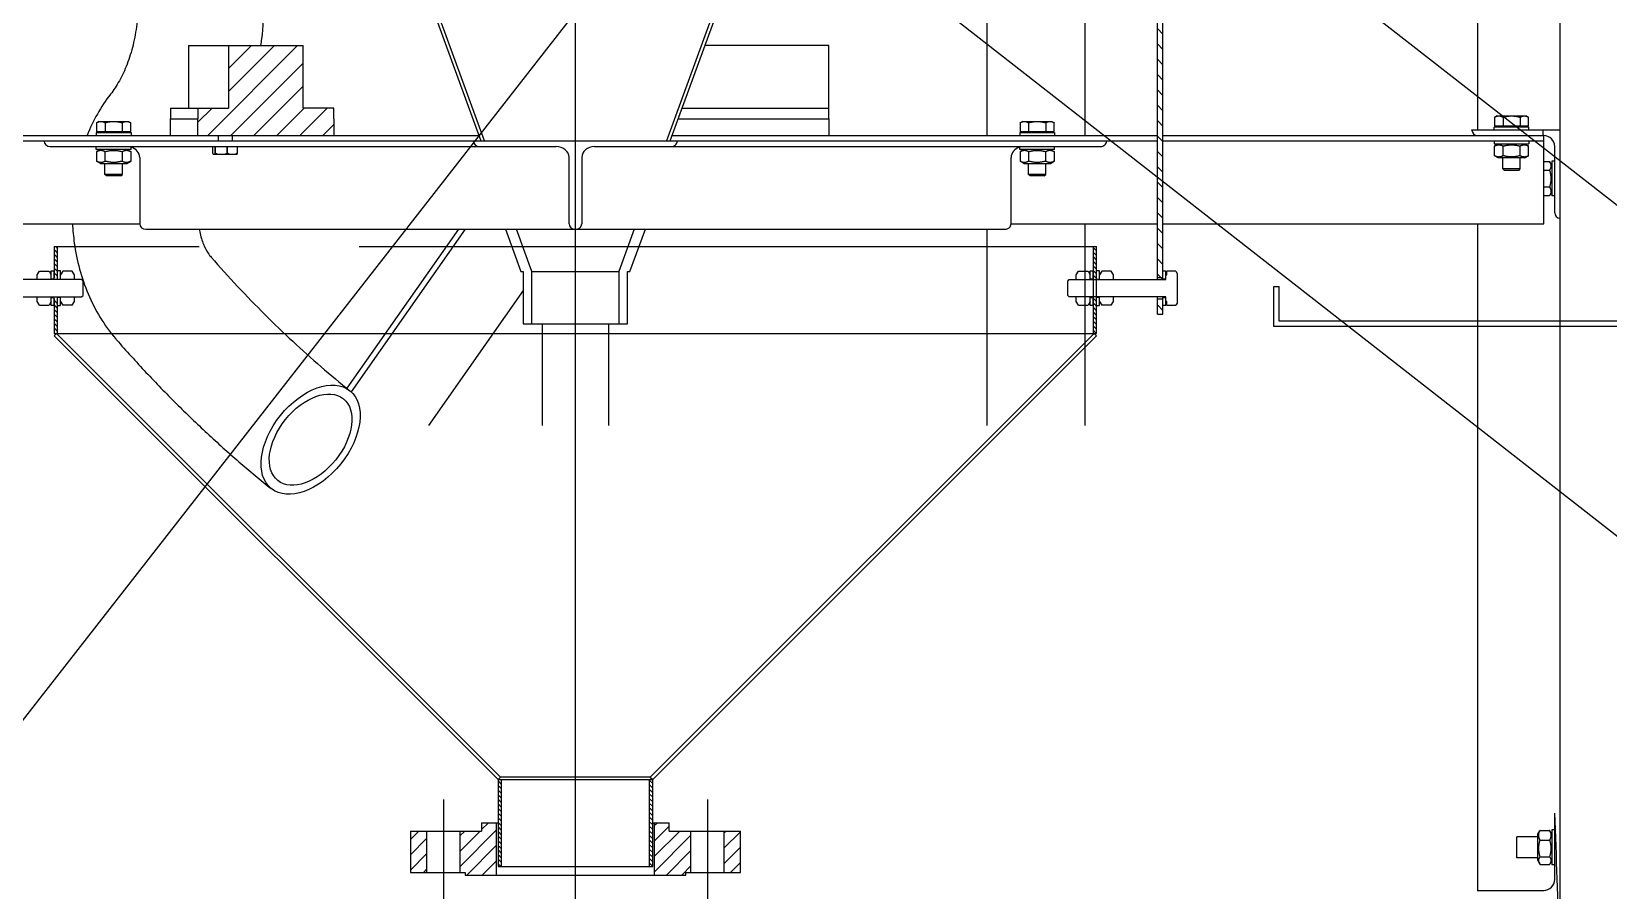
# Model space of a CAD drawing. Extents: x -24065 to -11187, y -102841 to -92978.
# Drawn here: x -14248 to -13341, y -96763 to -96268 of the extents above; entities that cross this region are included whole.
import ezdxf

# ---------------------------------------------------------------- set-up
doc = ezdxf.new("R2010")
doc.units = 0
doc.header["$LTSCALE"] = 200
doc.header["$MEASUREMENT"] = 0
doc.linetypes.add('CENTER', pattern=[2, 1.25, -0.25, 0.25, -0.25])
for name, color, linetype in [('DIM', 1, 'Continuous'), ('HACH', 9, 'Continuous'), ('M3', 3, 'Continuous'), ('M4', 4, 'Continuous'), ('MC1', 8, 'CENTER')]:
    doc.layers.add(name, color=color, linetype=linetype)
pattern_1 = [(135, (20243.7777, 1966.8748), (-1.32582521, -1.32582521), [])]

# ---------------------------------------------------------------- blocks, each defined once
blk = doc.blocks.new('iss')
at = {"layer": 'HACH'}
h = blk.add_hatch(dxfattribs=at)
h.set_pattern_fill('ANSI31', color=256, scale=50, style=0)
h.set_pattern_definition([(135, (-11993.17, 1863.793), (4.4194174, 4.4194174), [])])
h.paths.add_polyline_path([(4460.3, -19453.96), (4463.48, -19453.96), (4463.48, -19459.45), (4463.48, -19462.96), (4460.3, -19462.96)])
h.paths.add_polyline_path([(4463.48, -18946.87), (4463.48, -18932.04), (4460.3, -18932.04), (4460.3, -19175.33), (4460.3, -19177.46), (4460.3, -19442.96), (4463.48, -19442.96), (4463.48, -19433.29)])
h.paths.add_polyline_path([(4463.48, -18920.04), (4463.48, -18892.04), (4460.3, -18892.04), (4460.3, -18920.04)])
h.paths.add_polyline_path([(4463.48, -18880.04), (4463.48, -18866.04), (4460.3, -18866.04), (4460.3, -18880.04)])
h = blk.add_hatch(dxfattribs=at)
h.set_pattern_fill('ANSI31', color=256, scale=75, style=0)
h.set_pattern_definition([(45, (20773.708, 5838.374), (-6.629126, 6.629126), [])])
h.paths.add_polyline_path([(3907.87, -19350.49), (3907.87, -19359.99), (3986.39, -19359.99), (3986.39, -19350.49), (3986.27, -19350.49), (3986.27, -19344.23), (3968.52, -19344.23), (3968.52, -19308.23), (3925.73, -19308.23), (3925.73, -19344.23), (3907.98, -19344.23), (3907.98, -19350.49)])
h = blk.add_hatch(dxfattribs=at)
h.set_pattern_fill('ANSI31', color=256, scale=15, angle=90, style=0)
h.set_pattern_definition(pattern_1)
h.paths.add_polyline_path([(3827.3, -19453.96), (3825.3, -19453.96), (3825.3, -19473.97), (3827.3, -19473.97), (3827.3, -19457.96)])
h.paths.add_polyline_path([(3825.3, -19441.96), (3827.3, -19441.96), (3827.3, -19437.96), (3827.3, -19423.97), (3825.3, -19423.97)])
h.paths.add_polyline_path([(4425.3, -19453.96), (4423.3, -19453.96), (4423.3, -19457.96), (4423.3, -19473.97), (4425.3, -19473.97)])
h.paths.add_polyline_path([(4423.3, -19441.96), (4425.3, -19441.96), (4425.3, -19423.97), (4423.3, -19423.97), (4423.3, -19437.96)])
h = blk.add_hatch(dxfattribs=at)
h.set_pattern_fill('ANSI31', color=256, scale=15, angle=90, style=0)
h.set_pattern_definition(pattern_1)
h.paths.add_polyline_path([(4167.8, -19730.88), (4167.8, -19780.88), (4169.8, -19780.88), (4169.8, -19730.88)])
h.paths.add_polyline_path([(4082.8, -19780.88), (4082.8, -19730.88), (4080.8, -19730.88), (4080.8, -19780.88)])
h = blk.add_hatch(dxfattribs=at)
h.set_pattern_fill('ANSI31', color=256, scale=50, style=0)
h.set_pattern_definition([(45, (20243.7777, 1966.875), (-4.4194174, 4.4194174), [])])
h.paths.add_polyline_path([(4210.8, -19760.48), (4210.8, -19784.28), (4220.3, -19784.28), (4220.3, -19760.48)])
h.paths.add_polyline_path([(4039.8, -19784.28), (4039.8, -19760.48), (4030.3, -19760.48), (4030.3, -19784.28)])
h.paths.add_polyline_path([(4179.3, -19755.68), (4170.65, -19755.68), (4170.65, -19785.88), (4188.8, -19785.88), (4188.8, -19784.28), (4191.8, -19784.28), (4191.8, -19760.48), (4179.3, -19760.48)])
h.paths.add_polyline_path([(4079.95, -19755.68), (4071.3, -19755.68), (4071.3, -19760.48), (4058.8, -19760.48), (4058.8, -19784.28), (4061.8, -19784.28), (4061.8, -19785.88), (4079.95, -19785.88)])
at = {"layer": 'M3'}
for p, q in [((4692.13, -19998.7), (4692.13, -18559.87)), ((4463.48, -19442.96), (4463.48, -18576.87)), ((4644.5, -18852.67), (4644.5, -19356.82)), ((3898.42, -18889.58), (4070.8, -19363.17)), ((4072.93, -19363.17), (3900.3, -18888.89)), ((4350.3, -18888.89), (4177.68, -19363.17)), ((4179.81, -19363.17), (4352.18, -18889.58)), ((4460.3, -19442.96), (4460.3, -18931.04)), ((4362.15, -19177.27), (4362.15, -19359.99)), ((4418.41, -19177.27), (4418.41, -19359.99)), ((4655.63, -19348.72), (4654.31, -19349.48)), ((4654.31, -19349.48), (4654.31, -19354.52)), ((4655.63, -19348.72), (4672.63, -19348.72)), ((4659.22, -19349.48), (4659.22, -19354.52)), ((4669.04, -19349.48), (4669.04, -19354.52)), ((4672.63, -19348.72), (4673.94, -19349.48)), ((4673.94, -19354.52), (4673.94, -19349.48)), ((3849.54, -19358.29), (3869.54, -19358.29)), ((3849.54, -19358.29), (3849.54, -19359.99)), ((3851.04, -19351.89), (3849.72, -19352.65)), ((3849.72, -19352.65), (3849.72, -19357.69)), ((3849.72, -19357.69), (3869.35, -19357.69)), ((3851.04, -19351.89), (3868.04, -19351.89)), ((3851.84, -19358.29), (3851.84, -19357.69)), ((3854.63, -19352.65), (3854.63, -19357.69)), ((3864.45, -19352.65), (3864.45, -19357.69)), ((3867.24, -19358.29), (3867.24, -19357.69)), ((3868.04, -19351.89), (3869.35, -19352.65)), ((3869.35, -19357.69), (3869.35, -19352.65)), ((3869.54, -19358.29), (3869.54, -19359.99)), ((4381.07, -19358.29), (4401.07, -19358.29)), ((4381.07, -19358.29), (4381.07, -19359.99)), ((4382.57, -19351.89), (4381.25, -19352.65)), ((4381.25, -19352.65), (4381.25, -19357.69)), ((4381.25, -19357.69), (4400.88, -19357.69)), ((4382.57, -19351.89), (4399.57, -19351.89)), ((4383.37, -19358.29), (4383.37, -19357.69)), ((4386.16, -19352.65), (4386.16, -19357.69)), ((4395.98, -19352.65), (4395.98, -19357.69)), ((4398.77, -19358.29), (4398.77, -19357.69)), ((4399.57, -19351.89), (4400.88, -19352.65)), ((4400.88, -19357.69), (4400.88, -19352.65)), ((4401.07, -19358.29), (4401.07, -19359.99)), ((4641.33, -19356.82), (4692.13, -19356.82)), ((4641.33, -19356.94), (4641.33, -19356.82)), ((4674.13, -19355.12), (4654.13, -19355.12)), ((4654.13, -19356.82), (4654.13, -19355.12)), ((4654.31, -19354.52), (4673.94, -19354.52)), ((4656.43, -19355.12), (4656.43, -19354.52)), ((4671.83, -19355.12), (4671.83, -19354.52)), ((4674.13, -19356.82), (4674.13, -19355.12)), ((4682.13, -19356.82), (4682.13, -19359.99)), ((3790.3, -19359.99), (3892.17, -19359.99)), ((3790.3, -19363.17), (4460.3, -19363.17)), ((3819.54, -19363.17), (3819.54, -19363.29)), ((3823.06, -19366.34), (4114.31, -19366.34)), ((3849.54, -19368.04), (3849.54, -19366.34)), ((3869.54, -19368.04), (3849.54, -19368.04)), ((3851.89, -19368.04), (3849.72, -19369.29)), ((3867.19, -19368.04), (3869.35, -19369.29)), ((3869.54, -19368.04), (3869.54, -19366.34)), ((3916.65, -19370.21), (3916.65, -19366.34)), ((3917.91, -19366.34), (3917.91, -19370.21)), ((3917.93, -19370.21), (3917.93, -19366.34)), ((3919.69, -19359.99), (3919.69, -19363.17)), ((3924.95, -19366.34), (3924.95, -19370.21)), ((3924.96, -19370.21), (3924.96, -19366.34)), ((3927.69, -19359.99), (3927.69, -19363.17)), ((3930.72, -19366.34), (3930.72, -19370.21)), ((3930.73, -19370.21), (3930.73, -19366.34)), ((3986.39, -19359.99), (4069.64, -19359.99)), ((4066.65, -19363.29), (4066.65, -19363.17)), ((4125.3, -19413.97), (4125.3, -19363.17)), ((4136.3, -19366.34), (4427.55, -19366.34)), ((4180.97, -19359.99), (4271.26, -19359.99)), ((4183.96, -19363.17), (4183.96, -19363.29)), ((4271.26, -19359.99), (4460.3, -19359.99)), ((4381.07, -19368.04), (4381.07, -19366.34)), ((4401.07, -19368.04), (4381.07, -19368.04)), ((4383.42, -19368.04), (4381.25, -19369.29)), ((4398.72, -19368.04), (4400.88, -19369.29)), ((4401.07, -19368.04), (4401.07, -19366.34)), ((4431.06, -19363.29), (4431.06, -19363.17)), ((4463.48, -19359.99), (4682.6, -19359.99)), ((4463.48, -19363.17), (4682.6, -19363.17)), ((4654.13, -19363.17), (4654.13, -19364.87)), ((4654.13, -19364.87), (4674.13, -19364.87)), ((4656.48, -19364.87), (4654.31, -19366.12)), ((4654.31, -19371.62), (4654.31, -19366.12)), ((4659.31, -19371.62), (4659.31, -19366.12)), ((4668.95, -19366.12), (4668.95, -19371.62)), ((4671.78, -19364.87), (4673.94, -19366.12)), ((4673.94, -19371.62), (4673.94, -19366.12)), ((4674.13, -19363.17), (4674.13, -19364.87)), ((4682.6, -19410.79), (4682.6, -19359.99)), ((4688.95, -19404.57), (4688.95, -19366.34)), ((3849.72, -19369.29), (3849.72, -19374.79)), ((3851.89, -19376.04), (3849.72, -19374.79)), ((3851.89, -19376.04), (3867.19, -19376.04)), ((3854.54, -19382.37), (3854.54, -19376.04)), ((3854.72, -19374.79), (3854.72, -19369.29)), ((3864.36, -19369.29), (3864.36, -19374.79)), ((3864.54, -19382.37), (3864.54, -19376.04)), ((3867.19, -19376.04), (3869.35, -19374.79)), ((3869.35, -19369.29), (3869.35, -19374.79)), ((3874.54, -19372.69), (3874.54, -19410.92)), ((3916.88, -19370.79), (3930.5, -19370.79)), ((3917.91, -19370.21), (3917.93, -19370.21)), ((3924.95, -19370.21), (3924.96, -19370.21)), ((3930.72, -19370.21), (3930.73, -19370.21)), ((4121.64, -19410.92), (4121.64, -19372.69)), ((4128.97, -19372.69), (4128.97, -19410.92)), ((4376.07, -19410.92), (4376.07, -19372.69)), ((4381.25, -19369.29), (4381.25, -19374.79)), ((4383.42, -19376.04), (4381.25, -19374.79)), ((4383.42, -19376.04), (4398.72, -19376.04)), ((4386.07, -19382.37), (4386.07, -19376.04)), ((4386.25, -19374.79), (4386.25, -19369.29)), ((4395.89, -19369.29), (4395.89, -19374.79)), ((4396.07, -19382.37), (4396.07, -19376.04)), ((4398.72, -19376.04), (4400.88, -19374.79)), ((4400.88, -19369.29), (4400.88, -19374.79)), ((4656.48, -19372.87), (4654.31, -19371.62)), ((4671.78, -19372.87), (4656.48, -19372.87)), ((4659.13, -19379.2), (4659.13, -19372.87)), ((4669.13, -19379.2), (4669.13, -19372.87)), ((4671.78, -19372.87), (4673.94, -19371.62)), ((4682.6, -19375), (4686, -19375)), ((4687.25, -19377.17), (4686, -19375)), ((4687.25, -19374.82), (4687.25, -19394.82)), ((4688.95, -19374.82), (4687.25, -19374.82)), ((3864.54, -19382.37), (3854.54, -19382.37)), ((3855.46, -19383.29), (3854.54, -19382.37)), ((3863.62, -19383.29), (3855.46, -19383.29)), ((3863.62, -19383.29), (3864.54, -19382.37)), ((4396.07, -19382.37), (4386.07, -19382.37)), ((4386.99, -19383.29), (4386.07, -19382.37)), ((4395.15, -19383.29), (4386.99, -19383.29)), ((4395.15, -19383.29), (4396.07, -19382.37)), ((4669.13, -19379.2), (4659.13, -19379.2)), ((4660.05, -19380.12), (4659.13, -19379.2)), ((4668.21, -19380.12), (4660.05, -19380.12)), ((4668.21, -19380.12), (4669.13, -19379.2)), ((4682.6, -19379.99), (4686, -19379.99)), ((4682.6, -19389.64), (4686, -19389.64)), ((4682.6, -19394.63), (4686, -19394.63)), ((4687.25, -19392.47), (4686, -19394.63)), ((4688.95, -19394.82), (4687.25, -19394.82)), ((3790.3, -19410.79), (3874.54, -19410.79)), ((4376.07, -19410.79), (4460.3, -19410.79)), ((4418.41, -19410.79), (4418.41, -19527.05)), ((4463.48, -19410.79), (4682.6, -19410.79)), ((4644.5, -19410.79), (4644.5, -19794.7)), ((4692.13, -19407.62), (4692, -19407.62)), ((3878.06, -19413.97), (4372.55, -19413.97)), ((4058.03, -19413.97), (3993.75, -19505.53)), ((4061.91, -19413.97), (3996.21, -19507.55)), ((4085.03, -19413.97), (4093.92, -19438.39)), ((4100.3, -19438.39), (4091.42, -19413.97)), ((4159.19, -19413.97), (4150.3, -19438.39)), ((4156.69, -19438.39), (4165.58, -19413.97)), ((4362.15, -19413.97), (4362.15, -19527.05)), ((3825.3, -19423.97), (3908.66, -19423.97)), ((3825.3, -19423.97), (3908.66, -19423.97)), ((3825.3, -19423.97), (3825.3, -19441.96)), ((3827.3, -19441.96), (3827.3, -19423.97)), ((4000.83, -19423.97), (4425.3, -19423.97)), ((4000.83, -19423.97), (4425.3, -19423.97)), ((4423.3, -19423.97), (4423.3, -19473.97)), ((4425.3, -19473.97), (4425.3, -19423.97)), ((3815.6, -19440.31), (3816.85, -19438.14)), ((3815.6, -19442.96), (3815.6, -19440.31)), ((3816.85, -19438.14), (3822.35, -19438.14)), ((3822.35, -19438.14), (3823.6, -19440.31)), ((3823.6, -19437.96), (3825.3, -19437.96)), ((3823.6, -19442.96), (3823.6, -19437.96)), ((3825.3, -19442.96), (3825.3, -19437.96)), ((3829, -19437.96), (3827.3, -19437.96)), ((3827.3, -19442.96), (3827.3, -19437.96)), ((3829, -19442.96), (3829, -19437.96)), ((3830.25, -19438.14), (3829, -19440.31)), ((3835.75, -19438.14), (3830.25, -19438.14)), ((3837, -19440.31), (3835.75, -19438.14)), ((3837, -19442.96), (3837, -19440.31)), ((4093.92, -19438.39), (4095.3, -19438.39)), ((4095.3, -19438.39), (4095.3, -19468.39)), ((4100.3, -19468.39), (4100.3, -19438.39)), ((4100.3, -19438.39), (4150.3, -19438.39)), ((4150.3, -19438.39), (4150.3, -19468.39)), ((4155.3, -19468.39), (4155.3, -19438.39)), ((4155.3, -19438.39), (4156.69, -19438.39)), ((4413.6, -19440.31), (4414.85, -19438.14)), ((4413.6, -19442.96), (4413.6, -19440.31)), ((4414.85, -19438.14), (4420.35, -19438.14)), ((4420.35, -19438.14), (4421.6, -19440.31)), ((4421.6, -19437.96), (4423.3, -19437.96)), ((4421.6, -19442.96), (4421.6, -19437.96)), ((4423.3, -19442.96), (4423.3, -19437.96)), ((4427, -19437.96), (4425.3, -19437.96)), ((4425.3, -19442.96), (4425.3, -19437.96)), ((4427, -19442.96), (4427, -19437.96)), ((4428.25, -19438.14), (4427, -19440.31)), ((4433.75, -19438.14), (4428.25, -19438.14)), ((4435, -19440.31), (4433.75, -19438.14)), ((4435, -19442.96), (4435, -19440.31)), ((4463.48, -19437.96), (4465.18, -19437.96)), ((4465.18, -19442.96), (4465.18, -19437.96)), ((4465.18, -19440.26), (4465.78, -19440.26)), ((4465.78, -19440.26), (4465.78, -19438.14)), ((4470.82, -19438.14), (4465.78, -19438.14)), ((4470.82, -19438.14), (4471.58, -19439.46)), ((4471.58, -19439.46), (4471.58, -19456.46)), ((3841.04, -19442.96), (3785.43, -19442.96)), ((3825.3, -19442.71), (3823.6, -19442.71)), ((3827.3, -19442.71), (3829, -19442.71)), ((3841.96, -19443.88), (3841.04, -19442.96)), ((3841.96, -19452.04), (3841.96, -19443.88)), ((4095.3, -19449.28), (4040.71, -19527.05)), ((4408.65, -19443.88), (4409.57, -19442.96)), ((4408.65, -19452.04), (4408.65, -19443.88)), ((4409.57, -19442.96), (4465.18, -19442.96)), ((4423.3, -19442.71), (4421.6, -19442.71)), ((4425.3, -19442.71), (4427, -19442.71)), ((4463.48, -19441.96), (4460.3, -19441.96)), ((4465.18, -19442.71), (4463.48, -19442.71)), ((3785.43, -19452.96), (3841.04, -19452.96)), ((3815.6, -19455.61), (3815.6, -19452.96)), ((3816.85, -19457.77), (3815.6, -19455.61)), ((3816.85, -19457.77), (3822.35, -19457.77)), ((3823.6, -19455.61), (3822.35, -19457.77)), ((3823.6, -19457.96), (3823.6, -19452.96)), ((3823.6, -19453.21), (3825.3, -19453.21)), ((3825.3, -19457.96), (3823.6, -19457.96)), ((3825.3, -19457.96), (3825.3, -19452.96)), ((3825.3, -19453.96), (3825.3, -19473.97)), ((3827.3, -19457.96), (3827.3, -19452.96)), ((3829, -19453.21), (3827.3, -19453.21)), ((3827.3, -19473.97), (3827.3, -19453.96)), ((3827.3, -19457.96), (3829, -19457.96)), ((3829, -19457.96), (3829, -19452.96)), ((3829, -19455.61), (3830.25, -19457.77)), ((3835.75, -19457.77), (3830.25, -19457.77)), ((3835.75, -19457.77), (3837, -19455.61)), ((3837, -19455.61), (3837, -19452.96)), ((3841.04, -19452.96), (3841.96, -19452.04)), ((4409.57, -19452.96), (4408.65, -19452.04)), ((4465.18, -19452.96), (4409.57, -19452.96)), ((4413.6, -19455.61), (4413.6, -19452.96)), ((4414.85, -19457.77), (4413.6, -19455.61)), ((4414.85, -19457.77), (4420.35, -19457.77)), ((4421.6, -19455.61), (4420.35, -19457.77)), ((4421.6, -19457.96), (4421.6, -19452.96)), ((4421.6, -19453.21), (4423.3, -19453.21)), ((4423.3, -19457.96), (4421.6, -19457.96)), ((4423.3, -19457.96), (4423.3, -19452.96)), ((4425.3, -19457.96), (4425.3, -19452.96)), ((4427, -19453.21), (4425.3, -19453.21)), ((4425.3, -19457.96), (4427, -19457.96)), ((4427, -19457.96), (4427, -19452.96)), ((4427, -19455.61), (4428.25, -19457.77)), ((4433.75, -19457.77), (4428.25, -19457.77)), ((4433.75, -19457.77), (4435, -19455.61)), ((4435, -19455.61), (4435, -19452.96)), ((4460.3, -19462.96), (4460.3, -19452.96)), ((4460.3, -19453.96), (4463.48, -19453.96)), ((4463.48, -19462.96), (4463.48, -19452.96)), ((4463.48, -19453.21), (4465.18, -19453.21)), ((4465.18, -19457.96), (4463.48, -19457.96)), ((4465.18, -19457.96), (4465.18, -19452.96)), ((4465.78, -19455.66), (4465.18, -19455.66)), ((4465.78, -19457.77), (4465.78, -19455.66)), ((4465.78, -19457.77), (4470.82, -19457.77)), ((4471.58, -19456.46), (4470.82, -19457.77)), ((4460.3, -19462.96), (4463.48, -19462.96)), ((3826.72, -19473.97), (3825.3, -19475.38)), ((3825.3, -19473.97), (4425.3, -19473.97)), ((3825.3, -19475.38), (4080.8, -19730.88)), ((4082.22, -19729.47), (3826.72, -19473.97)), ((4095.3, -19468.39), (4155.3, -19468.39)), ((4106.3, -19527.05), (4106.3, -19468.39)), ((4144.3, -19468.39), (4144.3, -19527.05)), ((4423.89, -19473.97), (4168.39, -19729.47)), ((4169.8, -19730.88), (4425.3, -19475.38)), ((4425.3, -19475.38), (4423.89, -19473.97)), ((4080.8, -19730.88), (4082.22, -19729.47)), ((4080.8, -19730.88), (4169.8, -19730.88)), ((4080.8, -19730.88), (4080.8, -19780.88)), ((4168.39, -19729.47), (4082.22, -19729.47)), ((4082.8, -19780.88), (4082.8, -19730.88)), ((4167.8, -19730.88), (4167.8, -19780.88)), ((4168.39, -19729.47), (4169.8, -19730.88)), ((4169.8, -19780.88), (4169.8, -19730.88)), ((4071.3, -19755.68), (4080.8, -19755.68)), ((4071.3, -19755.68), (4071.3, -19760.48)), ((4079.95, -19785.88), (4079.95, -19755.68)), ((4169.8, -19755.68), (4179.3, -19755.68)), ((4170.65, -19755.68), (4170.65, -19785.88)), ((4179.3, -19760.48), (4179.3, -19755.68)), ((4688.95, -19788.35), (4688.95, -19750.12)), ((4030.3, -19760.48), (4071.3, -19760.48)), ((4030.3, -19760.48), (4030.3, -19784.28)), ((4039.8, -19784.28), (4039.8, -19760.48)), ((4058.8, -19760.48), (4058.8, -19784.28)), ((4179.3, -19760.48), (4220.3, -19760.48)), ((4191.8, -19784.28), (4191.8, -19760.48)), ((4210.8, -19760.48), (4210.8, -19784.28)), ((4220.3, -19784.28), (4220.3, -19760.48)), ((4667.13, -19775.87), (4667.13, -19763.87)), ((4679.25, -19763.87), (4667.13, -19763.87)), ((4679.25, -19762.22), (4680.29, -19760.42)), ((4679.25, -19777.52), (4679.25, -19762.22)), ((4680.5, -19760.08), (4686, -19760.08)), ((4680.5, -19765.66), (4686, -19765.66)), ((4687.25, -19762.22), (4686.21, -19760.42)), ((4687.25, -19759.87), (4687.25, -19779.87)), ((4688.95, -19759.87), (4687.25, -19759.87)), ((4679.25, -19775.87), (4667.13, -19775.87)), ((4680.5, -19775.28), (4686, -19775.28)), ((4030.3, -19784.28), (4061.8, -19784.28)), ((4061.8, -19784.28), (4061.8, -19785.88)), ((4080.8, -19780.88), (4169.8, -19780.88)), ((4188.8, -19785.88), (4188.8, -19784.28)), ((4188.8, -19784.28), (4220.3, -19784.28)), ((4679.25, -19777.52), (4680.29, -19779.32)), ((4680.5, -19779.66), (4686, -19779.66)), ((4687.25, -19777.52), (4686.21, -19779.32)), ((4688.95, -19779.87), (4687.25, -19779.87)), ((4061.8, -19785.88), (4188.8, -19785.88)), ((4644.38, -19794.7), (4682.6, -19794.7))]:
    blk.add_line(p, q, dxfattribs=at)
for centre, radius, start, end in [((4644.38, -19356.94), 3.05, 180, 270), ((4682.6, -19366.34), 6.35, 0, 90), ((4692, -19404.57), 3.05, 180, 270), ((1457.33, -19890.95), 3234.69, 359.80299, 2.49529), ((4682.6, -19788.35), 6.35, 270, 0)]:
    blk.add_arc(centre, radius, start, end, dxfattribs=at)
for centre, major_axis, start_param, end_param in [((3823.06, -19363.29), (3.52, 0), 3.141593, 4.712389), ((3867.2, -19372.69), (7.33, 0), 0, 1.246608), ((4070.16, -19363.29), (3.52, 0), 3.141593, 4.712389), ((4114.31, -19372.69), (7.33, 0), 0, 1.570796), ((4136.3, -19372.69), (-7.33, 0), 4.712389, 6.283185), ((4180.44, -19363.29), (-3.52, 0), 1.570796, 3.141593), ((4383.4, -19372.69), (-7.33, 0), 5.036641, 6.283185), ((4427.55, -19363.29), (-3.52, 0), 1.570796, 3.141593), ((3878.06, -19410.92), (3.52, 0), 3.141593, 4.712389), ((4125.16, -19410.92), (3.52, 0), 3.141593, 4.712389), ((4125.45, -19410.92), (-3.52, 0), 1.570796, 3.141593), ((4372.55, -19410.92), (-3.52, 0), 1.570796, 3.141593)]:
    blk.add_ellipse(centre, major_axis=major_axis, ratio=0.866025, start_param=start_param, end_param=end_param, dxfattribs=at)
for major_axis in [(22.61, 28.21), (18.85, 23.53)]:
    blk.add_ellipse((3972.89, -19535.14), major_axis=major_axis, ratio=0.615199, dxfattribs=at)
for points, knots in [([(3873.59, -19283.33), (3873.59, -19287.54), (3873.34, -19291.75), (3872.37, -19300), (3871.64, -19304.03), (3869.75, -19311.77), (3868.59, -19315.46), (3865.94, -19322.36), (3864.44, -19325.57), (3861.23, -19331.37), (3859.51, -19333.96), (3857.76, -19336.22)], [1.5707963, 1.5707963, 1.5707963, 1.5707963, 1.7369226, 1.7369226, 1.9030488, 1.9030488, 2.0691751, 2.0691751, 2.2353014, 2.2353014, 2.4014276, 2.4014276, 2.4014276, 2.4014276]), ([(3945.89, -19283.33), (3945.89, -19290.37), (3945.48, -19297.41), (3944.5, -19305.67), (3944.33, -19306.95), (3944.15, -19308.23)], [1.5707963, 1.5707963, 1.5707963, 1.5707963, 1.7369226, 1.7369226, 1.7674973, 1.7674973, 1.7674973, 1.7674973]), ([(3835.84, -19410.79), (3836.02, -19414.53), (3836.37, -19418.27), (3838.28, -19432.03), (3840.91, -19441.9), (3848.79, -19460.54), (3854.03, -19469.32), (3860.87, -19477.28), (3861.04, -19477.47), (3861.2, -19477.66)], [1.6379372, 1.6379372, 1.6379372, 1.6379372, 1.7648859, 1.7648859, 2.1092985, 2.1092985, 2.4537111, 2.4537111, 2.462228, 2.462228, 2.462228, 2.462228]), ([(3908.8, -19413.97), (3908.89, -19414.49), (3909, -19415), (3909.66, -19418.09), (3910.4, -19420.49), (3912.07, -19424.61), (3912.99, -19426.35), (3914.48, -19428.66), (3915.07, -19429.43), (3915.6, -19430.03)], [1.8196317, 1.8196317, 1.8196317, 1.8196317, 1.8639958, 1.8639958, 2.0910531, 2.0910531, 2.3114711, 2.3114711, 2.462228, 2.462228, 2.462228, 2.462228]), ([(3915.6, -19430.03), (3920.64, -19435.79), (3925.75, -19441.43), (3936.07, -19452.45), (3941.3, -19457.84), (3951.85, -19468.36), (3957.19, -19473.49), (3967.96, -19483.49), (3973.4, -19488.37), (3984.37, -19497.85), (3989.91, -19502.46), (3995.49, -19506.93)], [2.462228, 2.462228, 2.462228, 2.462228, 2.4949912, 2.4949912, 2.5277544, 2.5277544, 2.5605177, 2.5605177, 2.5932809, 2.5932809, 2.6260441, 2.6260441, 2.6260441, 2.6260441]), ([(3861.2, -19477.66), (3866.77, -19484.02), (3872.42, -19490.26), (3883.87, -19502.48), (3889.67, -19508.46), (3901.41, -19520.16), (3907.36, -19525.88), (3919.39, -19537.05), (3925.47, -19542.51), (3937.78, -19553.14), (3944, -19558.31), (3950.28, -19563.35)], [2.462228, 2.462228, 2.462228, 2.462228, 2.4949912, 2.4949912, 2.5277544, 2.5277544, 2.5605177, 2.5605177, 2.5932809, 2.5932809, 2.6260441, 2.6260441, 2.6260441, 2.6260441])]:
    blk.add_open_spline(points, degree=3, knots=knots, dxfattribs=at)
blk.add_open_spline([(3857.76, -19336.22), (3852.13, -19343.5), (3847.65, -19351.53), (3844.23, -19359.99)], degree=3, dxfattribs=at)
for points, weights in [([(4654.31, -19349.48), (4655.63, -19348.72), (4656.77, -19348.72)], [1, 1.0379548493, 1]), ([(4656.77, -19348.72), (4657.91, -19348.72), (4659.22, -19349.48)], [1, 1.0379548493, 1]), ([(4659.22, -19349.48), (4661.85, -19348.72), (4664.13, -19348.72)], [1, 1.0379548493, 1]), ([(4664.13, -19348.72), (4666.41, -19348.72), (4669.04, -19349.48)], [1, 1.0379548493, 1]), ([(4669.04, -19349.48), (4670.35, -19348.72), (4671.49, -19348.72)], [1, 1.0379548493, 1]), ([(4671.49, -19348.72), (4672.63, -19348.72), (4673.94, -19349.48)], [1, 1.0379548493, 1]), ([(3849.72, -19352.65), (3851.04, -19351.89), (3852.18, -19351.89)], [1, 1.0379548493, 1]), ([(3852.18, -19351.89), (3853.32, -19351.89), (3854.63, -19352.65)], [1, 1.0379548493, 1]), ([(3854.63, -19352.65), (3857.26, -19351.89), (3859.54, -19351.89)], [1, 1.0379548493, 1]), ([(3859.54, -19351.89), (3861.82, -19351.89), (3864.45, -19352.65)], [1, 1.0379548493, 1]), ([(3864.45, -19352.65), (3865.76, -19351.89), (3866.9, -19351.89)], [1, 1.0379548493, 1]), ([(3866.9, -19351.89), (3868.04, -19351.89), (3869.35, -19352.65)], [1, 1.0379548493, 1]), ([(4381.25, -19352.65), (4382.57, -19351.89), (4383.71, -19351.89)], [1, 1.0379548493, 1]), ([(4383.71, -19351.89), (4384.85, -19351.89), (4386.16, -19352.65)], [1, 1.0379548493, 1]), ([(4386.16, -19352.65), (4388.79, -19351.89), (4391.07, -19351.89)], [1, 1.0379548493, 1]), ([(4391.07, -19351.89), (4393.35, -19351.89), (4395.98, -19352.65)], [1, 1.0379548493, 1]), ([(4395.98, -19352.65), (4397.29, -19351.89), (4398.43, -19351.89)], [1, 1.0379548493, 1]), ([(4398.43, -19351.89), (4399.57, -19351.89), (4400.88, -19352.65)], [1, 1.0379548493, 1]), ([(4654.31, -19366.12), (4656.81, -19364.68), (4659.31, -19366.12)], [1, 1.15804961504, 1]), ([(4659.31, -19366.12), (4664.13, -19364.75), (4668.95, -19366.12)], [1, 1.1481454356, 1]), ([(4668.95, -19366.12), (4671.45, -19364.68), (4673.94, -19366.12)], [1, 1.15804961504, 1]), ([(3849.72, -19369.29), (3852.22, -19367.85), (3854.72, -19369.29)], [1, 1.15804961504, 1]), ([(3854.72, -19374.79), (3852.22, -19376.23), (3849.72, -19374.79)], [1, 1.15804961504, 1]), ([(3854.72, -19369.29), (3859.54, -19367.92), (3864.36, -19369.29)], [1, 1.1481454356, 1]), ([(3864.36, -19374.79), (3859.54, -19376.16), (3854.72, -19374.79)], [1, 1.1481454356, 1]), ([(3864.36, -19369.29), (3866.86, -19367.85), (3869.35, -19369.29)], [1, 1.15804961504, 1]), ([(3869.35, -19374.79), (3866.86, -19376.23), (3864.36, -19374.79)], [1, 1.15804961504, 1]), ([(3916.88, -19370.79), (3916.77, -19370.57), (3916.65, -19370.21)], [1, 1.00447465467, 1]), ([(3917.91, -19370.21), (3917.8, -19370.57), (3917.69, -19370.79)], [1, 1.00447465467, 1]), ([(3919.2, -19370.79), (3918.59, -19370.57), (3917.93, -19370.21)], [1, 1.00447465467, 1]), ([(3924.95, -19370.21), (3924.28, -19370.57), (3923.67, -19370.79)], [1, 1.00447465467, 1]), ([(3926.01, -19370.79), (3925.51, -19370.57), (3924.96, -19370.21)], [1, 1.00447465467, 1]), ([(3930.72, -19370.21), (3930.18, -19370.57), (3929.68, -19370.79)], [1, 1.00447465467, 1]), ([(3930.5, -19370.79), (3930.61, -19370.57), (3930.73, -19370.21)], [1, 1.00447465467, 1]), ([(4381.25, -19369.29), (4383.75, -19367.85), (4386.25, -19369.29)], [1, 1.15804961504, 1]), ([(4386.25, -19374.79), (4383.75, -19376.23), (4381.25, -19374.79)], [1, 1.15804961504, 1]), ([(4386.25, -19369.29), (4391.07, -19367.92), (4395.89, -19369.29)], [1, 1.1481454356, 1]), ([(4395.89, -19374.79), (4391.07, -19376.16), (4386.25, -19374.79)], [1, 1.1481454356, 1]), ([(4395.89, -19369.29), (4398.39, -19367.85), (4400.88, -19369.29)], [1, 1.15804961504, 1]), ([(4400.88, -19374.79), (4398.39, -19376.23), (4395.89, -19374.79)], [1, 1.15804961504, 1]), ([(4659.31, -19371.62), (4656.81, -19373.06), (4654.31, -19371.62)], [1, 1.15804961504, 1]), ([(4668.95, -19371.62), (4664.13, -19372.99), (4659.31, -19371.62)], [1, 1.1481454356, 1]), ([(4673.94, -19371.62), (4671.45, -19373.06), (4668.95, -19371.62)], [1, 1.15804961504, 1]), ([(4686, -19375), (4687.45, -19377.5), (4686, -19379.99)], [1, 1.15804961504, 1]), ([(4686, -19379.99), (4687.37, -19384.82), (4686, -19389.64)], [1, 1.1481454356, 1]), ([(4686, -19389.64), (4687.45, -19392.14), (4686, -19394.63)], [1, 1.15804961504, 1]), ([(4680.5, -19765.66), (4679.06, -19762.87), (4680.5, -19760.08)], [1, 1.15804961504, 1]), ([(4680.5, -19775.28), (4679.14, -19770.47), (4680.5, -19765.66)], [1, 1.1481454356, 1]), ([(4680.5, -19760.08), (4680.39, -19760.25), (4680.29, -19760.42)], [1, 1.01085086469, 1.02021180149]), ([(4686, -19760.08), (4687.45, -19762.87), (4686, -19765.66)], [1, 1.15804961504, 1]), ([(4686.21, -19760.42), (4686.12, -19760.25), (4686, -19760.08)], [1.02021180149, 1.01085086469, 1]), ([(4686, -19765.66), (4687.37, -19770.47), (4686, -19775.28)], [1, 1.1481454356, 1]), ([(4680.5, -19779.66), (4679.06, -19777.47), (4680.5, -19775.28)], [1, 1.15804961504, 1]), ([(4686, -19775.28), (4687.45, -19777.47), (4686, -19779.66)], [1, 1.15804961504, 1])]:
    blk.add_rational_spline(points, weights, degree=2, dxfattribs=at)
at = {"layer": 'M4'}
for p, q in [((3902.69, -19308.23), (3902.69, -19344.23)), ((3902.69, -19308.23), (3968.52, -19308.23)), ((3925.73, -19308.23), (3925.73, -19344.23)), ((3968.52, -19344.23), (3968.52, -19308.23)), ((4271.16, -19308.23), (4199.81, -19308.23)), ((4271.16, -19350.49), (4271.16, -19308.23)), ((3892.27, -19344.23), (3925.73, -19344.23)), ((3892.27, -19344.23), (3892.27, -19350.49)), ((3907.98, -19344.23), (3907.98, -19350.49)), ((3986.27, -19344.23), (3968.52, -19344.23)), ((3986.27, -19350.49), (3986.27, -19344.23)), ((4186.7, -19344.23), (4271.16, -19344.23)), ((3892.17, -19350.49), (3907.98, -19350.49)), ((3892.17, -19359.99), (3892.17, -19350.49)), ((3907.87, -19350.49), (3907.87, -19359.99)), ((3986.39, -19350.49), (3986.27, -19350.49)), ((3986.39, -19359.99), (3986.39, -19350.49)), ((4184.42, -19350.49), (4271.26, -19350.49)), ((4271.26, -19359.99), (4271.26, -19350.49)), ((3892.17, -19359.99), (3986.39, -19359.99))]:
    blk.add_line(p, q, dxfattribs=at)
at = {"layer": 'MC1', "ltscale": 10}
for p, q in [((4125.3, -19839.53), (4125.3, -18458.36)), ((4125.3, -19839.53), (4125.3, -18458.36)), ((3583.17, -19983.87), (4667.13, -18595))]:
    blk.add_line(p, q, dxfattribs=at)
at = {"layer": 'MC1', "ltscale": 2.5}
for p, q in [((4049.3, -19742.38), (4049.3, -19802.38)), ((4201.3, -19742.38), (4201.3, -19802.38))]:
    blk.add_line(p, q, dxfattribs=at)
blk = doc.blocks.new('degrau')
at = {"layer": 'M4'}
for p, q in [((-10488.09, -20024.83), (-10488.09, -20001.83)), ((-10488.09, -20001.83), (-10485.09, -20001.83)), ((-10485.09, -20021.83), (-10485.09, -20001.83)), ((-10208.09, -20024.83), (-10488.09, -20024.83)), ((-10205.09, -20021.83), (-10485.09, -20021.83)), ((-10208.09, -20024.83), (-10208.09, -20041.83)), ((-10205.09, -20021.83), (-10205.09, -20041.83)), ((-10205.09, -20041.83), (-10208.09, -20041.83))]:
    blk.add_line(p, q, dxfattribs=at)
blk = doc.blocks.new('ljk')
at = {"layer": 'M4'}
for p, q in [((-33880.71, -58925.78), (-31877.44, -60490.91)), ((-33932.36, -59075.78), (-32057.08, -60540.91))]:
    blk.add_line(p, q, dxfattribs=at)
at = {"layer": 'DIM'}
blk.add_blockref('degrau', (-22357.12, -39934.08), dxfattribs=at)

msp = doc.modelspace()

# ---------------------------------------------------------------- block references
at = {"layer": 'DIM'}
for name, p in [('iss', (-18060.55, -76968.1)), ('ljk', (19311.92, -36479.15))]:
    msp.add_blockref(name, p, dxfattribs=at)

doc.saveas('drawing.dxf')
